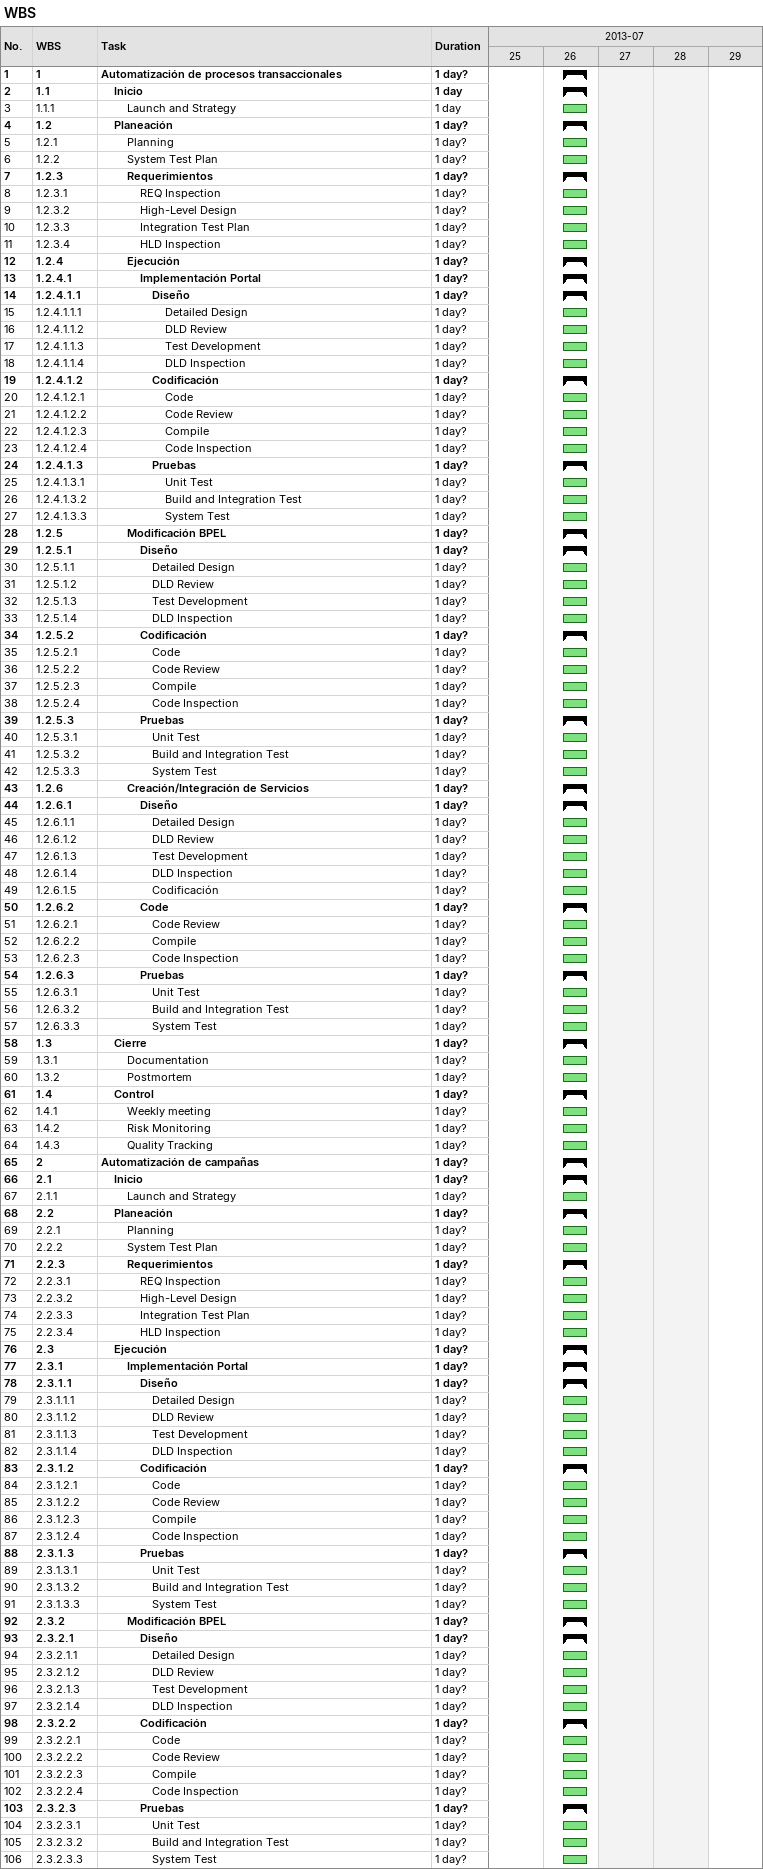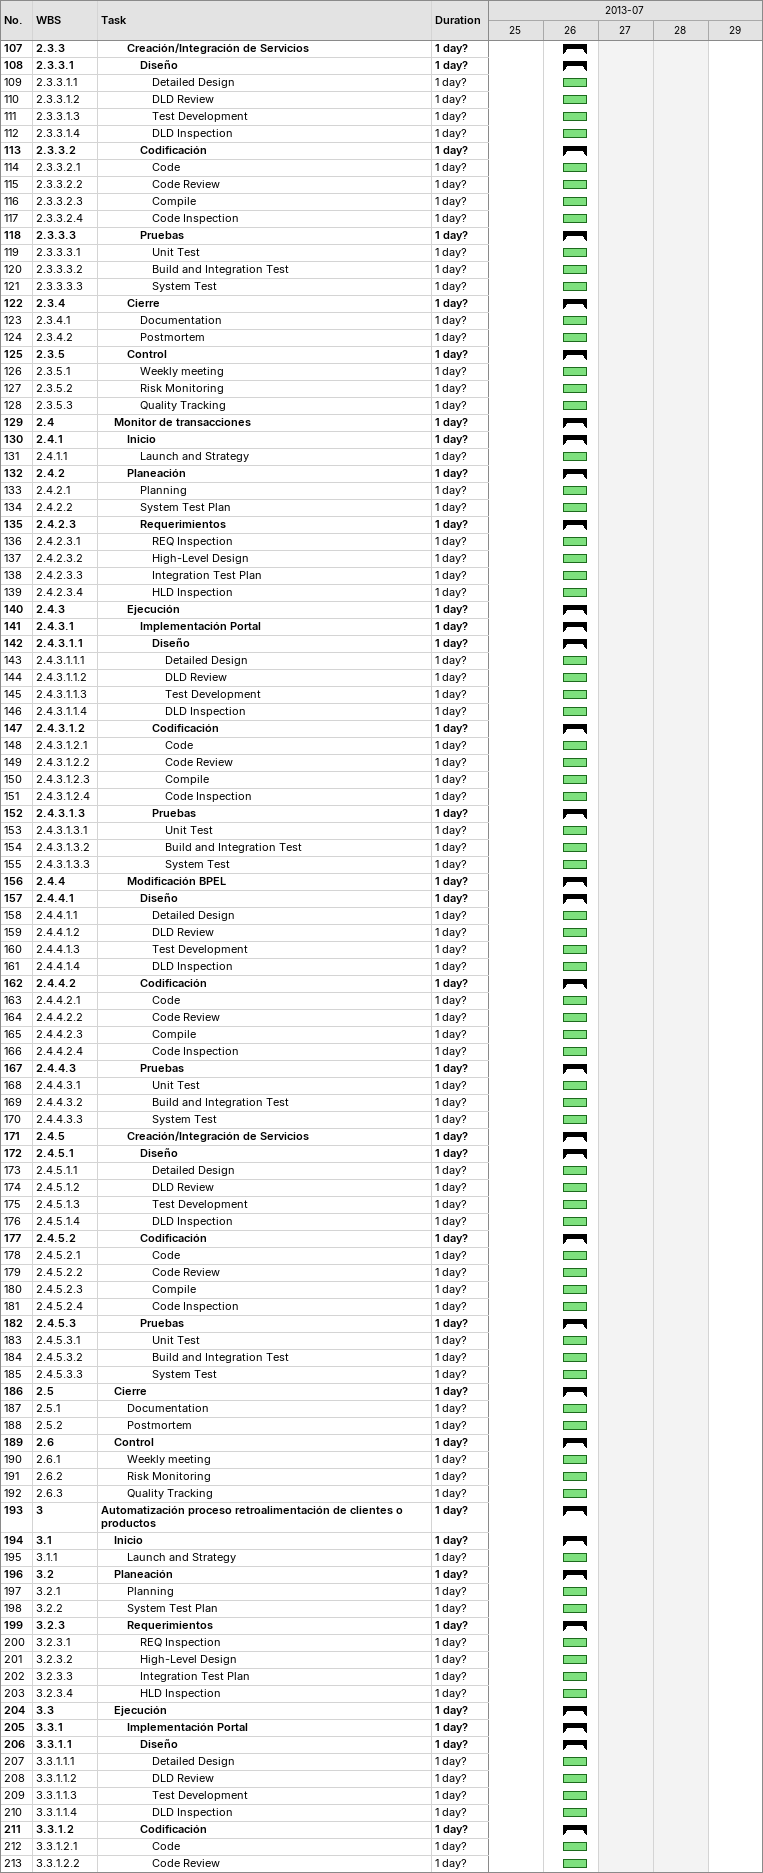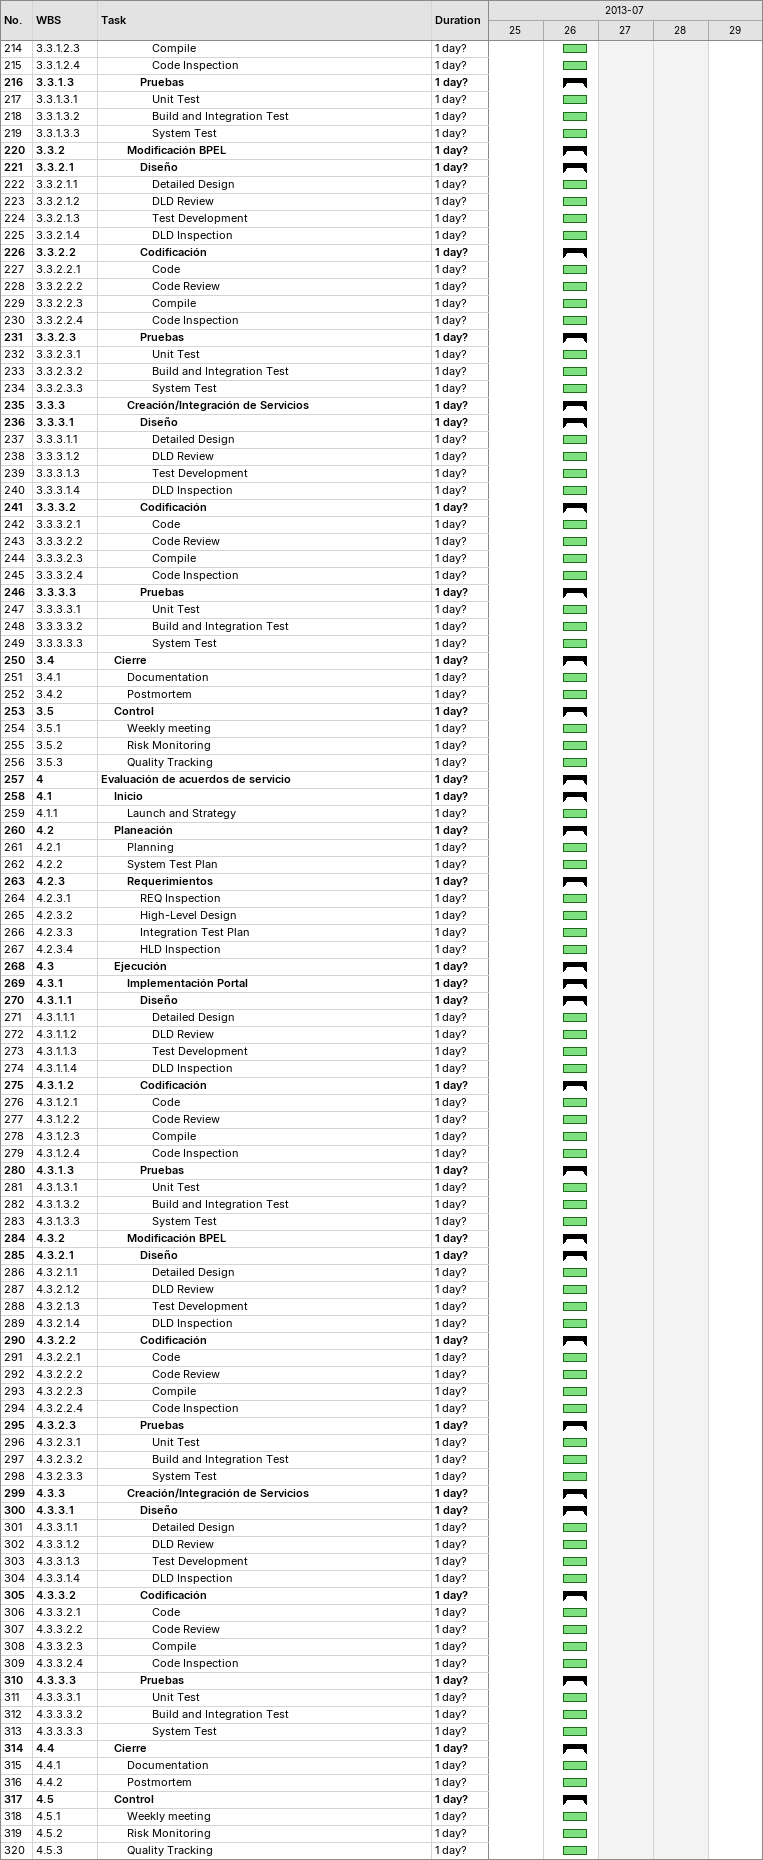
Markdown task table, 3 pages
WBS

| ID | WBS | Task | Duration | Start | Finish |
|---|---|---|---|---|---|
| 1 | 1 | **Automatización de procesos transaccionales** | 1d? | 2013-07-26 | 2013-07-26 |
| 2 | 1.1 | **Inicio** | 1d | 2013-07-26 | 2013-07-26 |
| 3 | 1.1.1 | Launch and Strategy | 1d | 2013-07-26 | 2013-07-26 |
| 4 | 1.2 | **Planeación** | 1d? | 2013-07-26 | 2013-07-26 |
| 5 | 1.2.1 | Planning | 1d? | 2013-07-26 | 2013-07-26 |
| 6 | 1.2.2 | System Test Plan | 1d? | 2013-07-26 | 2013-07-26 |
| 7 | 1.2.3 | **Requerimientos** | 1d? | 2013-07-26 | 2013-07-26 |
| 8 | 1.2.3.1 | REQ Inspection | 1d? | 2013-07-26 | 2013-07-26 |
| 9 | 1.2.3.2 | High-Level Design | 1d? | 2013-07-26 | 2013-07-26 |
| 10 | 1.2.3.3 | Integration Test Plan | 1d? | 2013-07-26 | 2013-07-26 |
| 11 | 1.2.3.4 | HLD Inspection | 1d? | 2013-07-26 | 2013-07-26 |
| 12 | 1.2.4 | **Ejecución** | 1d? | 2013-07-26 | 2013-07-26 |
| 13 | 1.2.4.1 | **Implementación Portal** | 1d? | 2013-07-26 | 2013-07-26 |
| 14 | 1.2.4.1.1 | **Diseño** | 1d? | 2013-07-26 | 2013-07-26 |
| 15 | 1.2.4.1.1.1 | Detailed Design | 1d? | 2013-07-26 | 2013-07-26 |
| 16 | 1.2.4.1.1.2 | DLD Review | 1d? | 2013-07-26 | 2013-07-26 |
| 17 | 1.2.4.1.1.3 | Test Development | 1d? | 2013-07-26 | 2013-07-26 |
| 18 | 1.2.4.1.1.4 | DLD Inspection | 1d? | 2013-07-26 | 2013-07-26 |
| 19 | 1.2.4.1.2 | **Codificación** | 1d? | 2013-07-26 | 2013-07-26 |
| 20 | 1.2.4.1.2.1 | Code | 1d? | 2013-07-26 | 2013-07-26 |
| 21 | 1.2.4.1.2.2 | Code Review | 1d? | 2013-07-26 | 2013-07-26 |
| 22 | 1.2.4.1.2.3 | Compile | 1d? | 2013-07-26 | 2013-07-26 |
| 23 | 1.2.4.1.2.4 | Code Inspection | 1d? | 2013-07-26 | 2013-07-26 |
| 24 | 1.2.4.1.3 | **Pruebas** | 1d? | 2013-07-26 | 2013-07-26 |
| 25 | 1.2.4.1.3.1 | Unit Test | 1d? | 2013-07-26 | 2013-07-26 |
| 26 | 1.2.4.1.3.2 | Build and Integration Test | 1d? | 2013-07-26 | 2013-07-26 |
| 27 | 1.2.4.1.3.3 | System Test | 1d? | 2013-07-26 | 2013-07-26 |
| 28 | 1.2.5 | **Modificación BPEL** | 1d? | 2013-07-26 | 2013-07-26 |
| 29 | 1.2.5.1 | **Diseño** | 1d? | 2013-07-26 | 2013-07-26 |
| 30 | 1.2.5.1.1 | Detailed Design | 1d? | 2013-07-26 | 2013-07-26 |
| 31 | 1.2.5.1.2 | DLD Review | 1d? | 2013-07-26 | 2013-07-26 |
| 32 | 1.2.5.1.3 | Test Development | 1d? | 2013-07-26 | 2013-07-26 |
| 33 | 1.2.5.1.4 | DLD Inspection | 1d? | 2013-07-26 | 2013-07-26 |
| 34 | 1.2.5.2 | **Codificación** | 1d? | 2013-07-26 | 2013-07-26 |
| 35 | 1.2.5.2.1 | Code | 1d? | 2013-07-26 | 2013-07-26 |
| 36 | 1.2.5.2.2 | Code Review | 1d? | 2013-07-26 | 2013-07-26 |
| 37 | 1.2.5.2.3 | Compile | 1d? | 2013-07-26 | 2013-07-26 |
| 38 | 1.2.5.2.4 | Code Inspection | 1d? | 2013-07-26 | 2013-07-26 |
| 39 | 1.2.5.3 | **Pruebas** | 1d? | 2013-07-26 | 2013-07-26 |
| 40 | 1.2.5.3.1 | Unit Test | 1d? | 2013-07-26 | 2013-07-26 |
| 41 | 1.2.5.3.2 | Build and Integration Test | 1d? | 2013-07-26 | 2013-07-26 |
| 42 | 1.2.5.3.3 | System Test | 1d? | 2013-07-26 | 2013-07-26 |
| 43 | 1.2.6 | **Creación/Integración de Servicios** | 1d? | 2013-07-26 | 2013-07-26 |
| 44 | 1.2.6.1 | **Diseño** | 1d? | 2013-07-26 | 2013-07-26 |
| 45 | 1.2.6.1.1 | Detailed Design | 1d? | 2013-07-26 | 2013-07-26 |
| 46 | 1.2.6.1.2 | DLD Review | 1d? | 2013-07-26 | 2013-07-26 |
| 47 | 1.2.6.1.3 | Test Development | 1d? | 2013-07-26 | 2013-07-26 |
| 48 | 1.2.6.1.4 | DLD Inspection | 1d? | 2013-07-26 | 2013-07-26 |
| 49 | 1.2.6.1.5 | Codificación | 1d? | 2013-07-26 | 2013-07-26 |
| 50 | 1.2.6.2 | **Code** | 1d? | 2013-07-26 | 2013-07-26 |
| 51 | 1.2.6.2.1 | Code Review | 1d? | 2013-07-26 | 2013-07-26 |
| 52 | 1.2.6.2.2 | Compile | 1d? | 2013-07-26 | 2013-07-26 |
| 53 | 1.2.6.2.3 | Code Inspection | 1d? | 2013-07-26 | 2013-07-26 |
| 54 | 1.2.6.3 | **Pruebas** | 1d? | 2013-07-26 | 2013-07-26 |
| 55 | 1.2.6.3.1 | Unit Test | 1d? | 2013-07-26 | 2013-07-26 |
| 56 | 1.2.6.3.2 | Build and Integration Test | 1d? | 2013-07-26 | 2013-07-26 |
| 57 | 1.2.6.3.3 | System Test | 1d? | 2013-07-26 | 2013-07-26 |
| 58 | 1.3 | **Cierre** | 1d? | 2013-07-26 | 2013-07-26 |
| 59 | 1.3.1 | Documentation | 1d? | 2013-07-26 | 2013-07-26 |
| 60 | 1.3.2 | Postmortem | 1d? | 2013-07-26 | 2013-07-26 |
| 61 | 1.4 | **Control** | 1d? | 2013-07-26 | 2013-07-26 |
| 62 | 1.4.1 | Weekly meeting | 1d? | 2013-07-26 | 2013-07-26 |
| 63 | 1.4.2 | Risk Monitoring | 1d? | 2013-07-26 | 2013-07-26 |
| 64 | 1.4.3 | Quality Tracking | 1d? | 2013-07-26 | 2013-07-26 |
| 65 | 2 | **Automatización de campañas** | 1d? | 2013-07-26 | 2013-07-26 |
| 66 | 2.1 | **Inicio** | 1d? | 2013-07-26 | 2013-07-26 |
| 67 | 2.1.1 | Launch and Strategy | 1d? | 2013-07-26 | 2013-07-26 |
| 68 | 2.2 | **Planeación** | 1d? | 2013-07-26 | 2013-07-26 |
| 69 | 2.2.1 | Planning | 1d? | 2013-07-26 | 2013-07-26 |
| 70 | 2.2.2 | System Test Plan | 1d? | 2013-07-26 | 2013-07-26 |
| 71 | 2.2.3 | **Requerimientos** | 1d? | 2013-07-26 | 2013-07-26 |
| 72 | 2.2.3.1 | REQ Inspection | 1d? | 2013-07-26 | 2013-07-26 |
| 73 | 2.2.3.2 | High-Level Design | 1d? | 2013-07-26 | 2013-07-26 |
| 74 | 2.2.3.3 | Integration Test Plan | 1d? | 2013-07-26 | 2013-07-26 |
| 75 | 2.2.3.4 | HLD Inspection | 1d? | 2013-07-26 | 2013-07-26 |
| 76 | 2.3 | **Ejecución** | 1d? | 2013-07-26 | 2013-07-26 |
| 77 | 2.3.1 | **Implementación Portal** | 1d? | 2013-07-26 | 2013-07-26 |
| 78 | 2.3.1.1 | **Diseño** | 1d? | 2013-07-26 | 2013-07-26 |
| 79 | 2.3.1.1.1 | Detailed Design | 1d? | 2013-07-26 | 2013-07-26 |
| 80 | 2.3.1.1.2 | DLD Review | 1d? | 2013-07-26 | 2013-07-26 |
| 81 | 2.3.1.1.3 | Test Development | 1d? | 2013-07-26 | 2013-07-26 |
| 82 | 2.3.1.1.4 | DLD Inspection | 1d? | 2013-07-26 | 2013-07-26 |
| 83 | 2.3.1.2 | **Codificación** | 1d? | 2013-07-26 | 2013-07-26 |
| 84 | 2.3.1.2.1 | Code | 1d? | 2013-07-26 | 2013-07-26 |
| 85 | 2.3.1.2.2 | Code Review | 1d? | 2013-07-26 | 2013-07-26 |
| 86 | 2.3.1.2.3 | Compile | 1d? | 2013-07-26 | 2013-07-26 |
| 87 | 2.3.1.2.4 | Code Inspection | 1d? | 2013-07-26 | 2013-07-26 |
| 88 | 2.3.1.3 | **Pruebas** | 1d? | 2013-07-26 | 2013-07-26 |
| 89 | 2.3.1.3.1 | Unit Test | 1d? | 2013-07-26 | 2013-07-26 |
| 90 | 2.3.1.3.2 | Build and Integration Test | 1d? | 2013-07-26 | 2013-07-26 |
| 91 | 2.3.1.3.3 | System Test | 1d? | 2013-07-26 | 2013-07-26 |
| 92 | 2.3.2 | **Modificación BPEL** | 1d? | 2013-07-26 | 2013-07-26 |
| 93 | 2.3.2.1 | **Diseño** | 1d? | 2013-07-26 | 2013-07-26 |
| 94 | 2.3.2.1.1 | Detailed Design | 1d? | 2013-07-26 | 2013-07-26 |
| 95 | 2.3.2.1.2 | DLD Review | 1d? | 2013-07-26 | 2013-07-26 |
| 96 | 2.3.2.1.3 | Test Development | 1d? | 2013-07-26 | 2013-07-26 |
| 97 | 2.3.2.1.4 | DLD Inspection | 1d? | 2013-07-26 | 2013-07-26 |
| 98 | 2.3.2.2 | **Codificación** | 1d? | 2013-07-26 | 2013-07-26 |
| 99 | 2.3.2.2.1 | Code | 1d? | 2013-07-26 | 2013-07-26 |
| 100 | 2.3.2.2.2 | Code Review | 1d? | 2013-07-26 | 2013-07-26 |
| 101 | 2.3.2.2.3 | Compile | 1d? | 2013-07-26 | 2013-07-26 |
| 102 | 2.3.2.2.4 | Code Inspection | 1d? | 2013-07-26 | 2013-07-26 |
| 103 | 2.3.2.3 | **Pruebas** | 1d? | 2013-07-26 | 2013-07-26 |
| 104 | 2.3.2.3.1 | Unit Test | 1d? | 2013-07-26 | 2013-07-26 |
| 105 | 2.3.2.3.2 | Build and Integration Test | 1d? | 2013-07-26 | 2013-07-26 |
| 106 | 2.3.2.3.3 | System Test | 1d? | 2013-07-26 | 2013-07-26 |
| 107 | 2.3.3 | **Creación/Integración de Servicios** | 1d? | 2013-07-26 | 2013-07-26 |
| 108 | 2.3.3.1 | **Diseño** | 1d? | 2013-07-26 | 2013-07-26 |
| 109 | 2.3.3.1.1 | Detailed Design | 1d? | 2013-07-26 | 2013-07-26 |
| 110 | 2.3.3.1.2 | DLD Review | 1d? | 2013-07-26 | 2013-07-26 |
| 111 | 2.3.3.1.3 | Test Development | 1d? | 2013-07-26 | 2013-07-26 |
| 112 | 2.3.3.1.4 | DLD Inspection | 1d? | 2013-07-26 | 2013-07-26 |
| 113 | 2.3.3.2 | **Codificación** | 1d? | 2013-07-26 | 2013-07-26 |
| 114 | 2.3.3.2.1 | Code | 1d? | 2013-07-26 | 2013-07-26 |
| 115 | 2.3.3.2.2 | Code Review | 1d? | 2013-07-26 | 2013-07-26 |
| 116 | 2.3.3.2.3 | Compile | 1d? | 2013-07-26 | 2013-07-26 |
| 117 | 2.3.3.2.4 | Code Inspection | 1d? | 2013-07-26 | 2013-07-26 |
| 118 | 2.3.3.3 | **Pruebas** | 1d? | 2013-07-26 | 2013-07-26 |
| 119 | 2.3.3.3.1 | Unit Test | 1d? | 2013-07-26 | 2013-07-26 |
| 120 | 2.3.3.3.2 | Build and Integration Test | 1d? | 2013-07-26 | 2013-07-26 |
| 121 | 2.3.3.3.3 | System Test | 1d? | 2013-07-26 | 2013-07-26 |
| 122 | 2.3.4 | **Cierre** | 1d? | 2013-07-26 | 2013-07-26 |
| 123 | 2.3.4.1 | Documentation | 1d? | 2013-07-26 | 2013-07-26 |
| 124 | 2.3.4.2 | Postmortem | 1d? | 2013-07-26 | 2013-07-26 |
| 125 | 2.3.5 | **Control** | 1d? | 2013-07-26 | 2013-07-26 |
| 126 | 2.3.5.1 | Weekly meeting | 1d? | 2013-07-26 | 2013-07-26 |
| 127 | 2.3.5.2 | Risk Monitoring | 1d? | 2013-07-26 | 2013-07-26 |
| 128 | 2.3.5.3 | Quality Tracking | 1d? | 2013-07-26 | 2013-07-26 |
| 129 | 2.4 | **Monitor de transacciones** | 1d? | 2013-07-26 | 2013-07-26 |
| 130 | 2.4.1 | **Inicio** | 1d? | 2013-07-26 | 2013-07-26 |
| 131 | 2.4.1.1 | Launch and Strategy | 1d? | 2013-07-26 | 2013-07-26 |
| 132 | 2.4.2 | **Planeación** | 1d? | 2013-07-26 | 2013-07-26 |
| 133 | 2.4.2.1 | Planning | 1d? | 2013-07-26 | 2013-07-26 |
| 134 | 2.4.2.2 | System Test Plan | 1d? | 2013-07-26 | 2013-07-26 |
| 135 | 2.4.2.3 | **Requerimientos** | 1d? | 2013-07-26 | 2013-07-26 |
| 136 | 2.4.2.3.1 | REQ Inspection | 1d? | 2013-07-26 | 2013-07-26 |
| 137 | 2.4.2.3.2 | High-Level Design | 1d? | 2013-07-26 | 2013-07-26 |
| 138 | 2.4.2.3.3 | Integration Test Plan | 1d? | 2013-07-26 | 2013-07-26 |
| 139 | 2.4.2.3.4 | HLD Inspection | 1d? | 2013-07-26 | 2013-07-26 |
| 140 | 2.4.3 | **Ejecución** | 1d? | 2013-07-26 | 2013-07-26 |
| 141 | 2.4.3.1 | **Implementación Portal** | 1d? | 2013-07-26 | 2013-07-26 |
| 142 | 2.4.3.1.1 | **Diseño** | 1d? | 2013-07-26 | 2013-07-26 |
| 143 | 2.4.3.1.1.1 | Detailed Design | 1d? | 2013-07-26 | 2013-07-26 |
| 144 | 2.4.3.1.1.2 | DLD Review | 1d? | 2013-07-26 | 2013-07-26 |
| 145 | 2.4.3.1.1.3 | Test Development | 1d? | 2013-07-26 | 2013-07-26 |
| 146 | 2.4.3.1.1.4 | DLD Inspection | 1d? | 2013-07-26 | 2013-07-26 |
| 147 | 2.4.3.1.2 | **Codificación** | 1d? | 2013-07-26 | 2013-07-26 |
| 148 | 2.4.3.1.2.1 | Code | 1d? | 2013-07-26 | 2013-07-26 |
| 149 | 2.4.3.1.2.2 | Code Review | 1d? | 2013-07-26 | 2013-07-26 |
| 150 | 2.4.3.1.2.3 | Compile | 1d? | 2013-07-26 | 2013-07-26 |
| 151 | 2.4.3.1.2.4 | Code Inspection | 1d? | 2013-07-26 | 2013-07-26 |
| 152 | 2.4.3.1.3 | **Pruebas** | 1d? | 2013-07-26 | 2013-07-26 |
| 153 | 2.4.3.1.3.1 | Unit Test | 1d? | 2013-07-26 | 2013-07-26 |
| 154 | 2.4.3.1.3.2 | Build and Integration Test | 1d? | 2013-07-26 | 2013-07-26 |
| 155 | 2.4.3.1.3.3 | System Test | 1d? | 2013-07-26 | 2013-07-26 |
| 156 | 2.4.4 | **Modificación BPEL** | 1d? | 2013-07-26 | 2013-07-26 |
| 157 | 2.4.4.1 | **Diseño** | 1d? | 2013-07-26 | 2013-07-26 |
| 158 | 2.4.4.1.1 | Detailed Design | 1d? | 2013-07-26 | 2013-07-26 |
| 159 | 2.4.4.1.2 | DLD Review | 1d? | 2013-07-26 | 2013-07-26 |
| 160 | 2.4.4.1.3 | Test Development | 1d? | 2013-07-26 | 2013-07-26 |
| 161 | 2.4.4.1.4 | DLD Inspection | 1d? | 2013-07-26 | 2013-07-26 |
| 162 | 2.4.4.2 | **Codificación** | 1d? | 2013-07-26 | 2013-07-26 |
| 163 | 2.4.4.2.1 | Code | 1d? | 2013-07-26 | 2013-07-26 |
| 164 | 2.4.4.2.2 | Code Review | 1d? | 2013-07-26 | 2013-07-26 |
| 165 | 2.4.4.2.3 | Compile | 1d? | 2013-07-26 | 2013-07-26 |
| 166 | 2.4.4.2.4 | Code Inspection | 1d? | 2013-07-26 | 2013-07-26 |
| 167 | 2.4.4.3 | **Pruebas** | 1d? | 2013-07-26 | 2013-07-26 |
| 168 | 2.4.4.3.1 | Unit Test | 1d? | 2013-07-26 | 2013-07-26 |
| 169 | 2.4.4.3.2 | Build and Integration Test | 1d? | 2013-07-26 | 2013-07-26 |
| 170 | 2.4.4.3.3 | System Test | 1d? | 2013-07-26 | 2013-07-26 |
| 171 | 2.4.5 | **Creación/Integración de Servicios** | 1d? | 2013-07-26 | 2013-07-26 |
| 172 | 2.4.5.1 | **Diseño** | 1d? | 2013-07-26 | 2013-07-26 |
| 173 | 2.4.5.1.1 | Detailed Design | 1d? | 2013-07-26 | 2013-07-26 |
| 174 | 2.4.5.1.2 | DLD Review | 1d? | 2013-07-26 | 2013-07-26 |
| 175 | 2.4.5.1.3 | Test Development | 1d? | 2013-07-26 | 2013-07-26 |
| 176 | 2.4.5.1.4 | DLD Inspection | 1d? | 2013-07-26 | 2013-07-26 |
| 177 | 2.4.5.2 | **Codificación** | 1d? | 2013-07-26 | 2013-07-26 |
| 178 | 2.4.5.2.1 | Code | 1d? | 2013-07-26 | 2013-07-26 |
| 179 | 2.4.5.2.2 | Code Review | 1d? | 2013-07-26 | 2013-07-26 |
| 180 | 2.4.5.2.3 | Compile | 1d? | 2013-07-26 | 2013-07-26 |
| 181 | 2.4.5.2.4 | Code Inspection | 1d? | 2013-07-26 | 2013-07-26 |
| 182 | 2.4.5.3 | **Pruebas** | 1d? | 2013-07-26 | 2013-07-26 |
| 183 | 2.4.5.3.1 | Unit Test | 1d? | 2013-07-26 | 2013-07-26 |
| 184 | 2.4.5.3.2 | Build and Integration Test | 1d? | 2013-07-26 | 2013-07-26 |
| 185 | 2.4.5.3.3 | System Test | 1d? | 2013-07-26 | 2013-07-26 |
| 186 | 2.5 | **Cierre** | 1d? | 2013-07-26 | 2013-07-26 |
| 187 | 2.5.1 | Documentation | 1d? | 2013-07-26 | 2013-07-26 |
| 188 | 2.5.2 | Postmortem | 1d? | 2013-07-26 | 2013-07-26 |
| 189 | 2.6 | **Control** | 1d? | 2013-07-26 | 2013-07-26 |
| 190 | 2.6.1 | Weekly meeting | 1d? | 2013-07-26 | 2013-07-26 |
| 191 | 2.6.2 | Risk Monitoring | 1d? | 2013-07-26 | 2013-07-26 |
| 192 | 2.6.3 | Quality Tracking | 1d? | 2013-07-26 | 2013-07-26 |
| 193 | 3 | **Automatización proceso retroalimentación de clientes o productos** | 1d? | 2013-07-26 | 2013-07-26 |
| 194 | 3.1 | **Inicio** | 1d? | 2013-07-26 | 2013-07-26 |
| 195 | 3.1.1 | Launch and Strategy | 1d? | 2013-07-26 | 2013-07-26 |
| 196 | 3.2 | **Planeación** | 1d? | 2013-07-26 | 2013-07-26 |
| 197 | 3.2.1 | Planning | 1d? | 2013-07-26 | 2013-07-26 |
| 198 | 3.2.2 | System Test Plan | 1d? | 2013-07-26 | 2013-07-26 |
| 199 | 3.2.3 | **Requerimientos** | 1d? | 2013-07-26 | 2013-07-26 |
| 200 | 3.2.3.1 | REQ Inspection | 1d? | 2013-07-26 | 2013-07-26 |
| 201 | 3.2.3.2 | High-Level Design | 1d? | 2013-07-26 | 2013-07-26 |
| 202 | 3.2.3.3 | Integration Test Plan | 1d? | 2013-07-26 | 2013-07-26 |
| 203 | 3.2.3.4 | HLD Inspection | 1d? | 2013-07-26 | 2013-07-26 |
| 204 | 3.3 | **Ejecución** | 1d? | 2013-07-26 | 2013-07-26 |
| 205 | 3.3.1 | **Implementación Portal** | 1d? | 2013-07-26 | 2013-07-26 |
| 206 | 3.3.1.1 | **Diseño** | 1d? | 2013-07-26 | 2013-07-26 |
| 207 | 3.3.1.1.1 | Detailed Design | 1d? | 2013-07-26 | 2013-07-26 |
| 208 | 3.3.1.1.2 | DLD Review | 1d? | 2013-07-26 | 2013-07-26 |
| 209 | 3.3.1.1.3 | Test Development | 1d? | 2013-07-26 | 2013-07-26 |
| 210 | 3.3.1.1.4 | DLD Inspection | 1d? | 2013-07-26 | 2013-07-26 |
| 211 | 3.3.1.2 | **Codificación** | 1d? | 2013-07-26 | 2013-07-26 |
| 212 | 3.3.1.2.1 | Code | 1d? | 2013-07-26 | 2013-07-26 |
| 213 | 3.3.1.2.2 | Code Review | 1d? | 2013-07-26 | 2013-07-26 |
| 214 | 3.3.1.2.3 | Compile | 1d? | 2013-07-26 | 2013-07-26 |
| 215 | 3.3.1.2.4 | Code Inspection | 1d? | 2013-07-26 | 2013-07-26 |
| 216 | 3.3.1.3 | **Pruebas** | 1d? | 2013-07-26 | 2013-07-26 |
| 217 | 3.3.1.3.1 | Unit Test | 1d? | 2013-07-26 | 2013-07-26 |
| 218 | 3.3.1.3.2 | Build and Integration Test | 1d? | 2013-07-26 | 2013-07-26 |
| 219 | 3.3.1.3.3 | System Test | 1d? | 2013-07-26 | 2013-07-26 |
| 220 | 3.3.2 | **Modificación BPEL** | 1d? | 2013-07-26 | 2013-07-26 |
| 221 | 3.3.2.1 | **Diseño** | 1d? | 2013-07-26 | 2013-07-26 |
| 222 | 3.3.2.1.1 | Detailed Design | 1d? | 2013-07-26 | 2013-07-26 |
| 223 | 3.3.2.1.2 | DLD Review | 1d? | 2013-07-26 | 2013-07-26 |
| 224 | 3.3.2.1.3 | Test Development | 1d? | 2013-07-26 | 2013-07-26 |
| 225 | 3.3.2.1.4 | DLD Inspection | 1d? | 2013-07-26 | 2013-07-26 |
| 226 | 3.3.2.2 | **Codificación** | 1d? | 2013-07-26 | 2013-07-26 |
| 227 | 3.3.2.2.1 | Code | 1d? | 2013-07-26 | 2013-07-26 |
| 228 | 3.3.2.2.2 | Code Review | 1d? | 2013-07-26 | 2013-07-26 |
| 229 | 3.3.2.2.3 | Compile | 1d? | 2013-07-26 | 2013-07-26 |
| 230 | 3.3.2.2.4 | Code Inspection | 1d? | 2013-07-26 | 2013-07-26 |
| 231 | 3.3.2.3 | **Pruebas** | 1d? | 2013-07-26 | 2013-07-26 |
| 232 | 3.3.2.3.1 | Unit Test | 1d? | 2013-07-26 | 2013-07-26 |
| 233 | 3.3.2.3.2 | Build and Integration Test | 1d? | 2013-07-26 | 2013-07-26 |
| 234 | 3.3.2.3.3 | System Test | 1d? | 2013-07-26 | 2013-07-26 |
| 235 | 3.3.3 | **Creación/Integración de Servicios** | 1d? | 2013-07-26 | 2013-07-26 |
| 236 | 3.3.3.1 | **Diseño** | 1d? | 2013-07-26 | 2013-07-26 |
| 237 | 3.3.3.1.1 | Detailed Design | 1d? | 2013-07-26 | 2013-07-26 |
| 238 | 3.3.3.1.2 | DLD Review | 1d? | 2013-07-26 | 2013-07-26 |
| 239 | 3.3.3.1.3 | Test Development | 1d? | 2013-07-26 | 2013-07-26 |
| 240 | 3.3.3.1.4 | DLD Inspection | 1d? | 2013-07-26 | 2013-07-26 |
| 241 | 3.3.3.2 | **Codificación** | 1d? | 2013-07-26 | 2013-07-26 |
| 242 | 3.3.3.2.1 | Code | 1d? | 2013-07-26 | 2013-07-26 |
| 243 | 3.3.3.2.2 | Code Review | 1d? | 2013-07-26 | 2013-07-26 |
| 244 | 3.3.3.2.3 | Compile | 1d? | 2013-07-26 | 2013-07-26 |
| 245 | 3.3.3.2.4 | Code Inspection | 1d? | 2013-07-26 | 2013-07-26 |
| 246 | 3.3.3.3 | **Pruebas** | 1d? | 2013-07-26 | 2013-07-26 |
| 247 | 3.3.3.3.1 | Unit Test | 1d? | 2013-07-26 | 2013-07-26 |
| 248 | 3.3.3.3.2 | Build and Integration Test | 1d? | 2013-07-26 | 2013-07-26 |
| 249 | 3.3.3.3.3 | System Test | 1d? | 2013-07-26 | 2013-07-26 |
| 250 | 3.4 | **Cierre** | 1d? | 2013-07-26 | 2013-07-26 |
| 251 | 3.4.1 | Documentation | 1d? | 2013-07-26 | 2013-07-26 |
| 252 | 3.4.2 | Postmortem | 1d? | 2013-07-26 | 2013-07-26 |
| 253 | 3.5 | **Control** | 1d? | 2013-07-26 | 2013-07-26 |
| 254 | 3.5.1 | Weekly meeting | 1d? | 2013-07-26 | 2013-07-26 |
| 255 | 3.5.2 | Risk Monitoring | 1d? | 2013-07-26 | 2013-07-26 |
| 256 | 3.5.3 | Quality Tracking | 1d? | 2013-07-26 | 2013-07-26 |
| 257 | 4 | **Evaluación de acuerdos de servicio** | 1d? | 2013-07-26 | 2013-07-26 |
| 258 | 4.1 | **Inicio** | 1d? | 2013-07-26 | 2013-07-26 |
| 259 | 4.1.1 | Launch and Strategy | 1d? | 2013-07-26 | 2013-07-26 |
| 260 | 4.2 | **Planeación** | 1d? | 2013-07-26 | 2013-07-26 |
| 261 | 4.2.1 | Planning | 1d? | 2013-07-26 | 2013-07-26 |
| 262 | 4.2.2 | System Test Plan | 1d? | 2013-07-26 | 2013-07-26 |
| 263 | 4.2.3 | **Requerimientos** | 1d? | 2013-07-26 | 2013-07-26 |
| 264 | 4.2.3.1 | REQ Inspection | 1d? | 2013-07-26 | 2013-07-26 |
| 265 | 4.2.3.2 | High-Level Design | 1d? | 2013-07-26 | 2013-07-26 |
| 266 | 4.2.3.3 | Integration Test Plan | 1d? | 2013-07-26 | 2013-07-26 |
| 267 | 4.2.3.4 | HLD Inspection | 1d? | 2013-07-26 | 2013-07-26 |
| 268 | 4.3 | **Ejecución** | 1d? | 2013-07-26 | 2013-07-26 |
| 269 | 4.3.1 | **Implementación Portal** | 1d? | 2013-07-26 | 2013-07-26 |
| 270 | 4.3.1.1 | **Diseño** | 1d? | 2013-07-26 | 2013-07-26 |
| 271 | 4.3.1.1.1 | Detailed Design | 1d? | 2013-07-26 | 2013-07-26 |
| 272 | 4.3.1.1.2 | DLD Review | 1d? | 2013-07-26 | 2013-07-26 |
| 273 | 4.3.1.1.3 | Test Development | 1d? | 2013-07-26 | 2013-07-26 |
| 274 | 4.3.1.1.4 | DLD Inspection | 1d? | 2013-07-26 | 2013-07-26 |
| 275 | 4.3.1.2 | **Codificación** | 1d? | 2013-07-26 | 2013-07-26 |
| 276 | 4.3.1.2.1 | Code | 1d? | 2013-07-26 | 2013-07-26 |
| 277 | 4.3.1.2.2 | Code Review | 1d? | 2013-07-26 | 2013-07-26 |
| 278 | 4.3.1.2.3 | Compile | 1d? | 2013-07-26 | 2013-07-26 |
| 279 | 4.3.1.2.4 | Code Inspection | 1d? | 2013-07-26 | 2013-07-26 |
| 280 | 4.3.1.3 | **Pruebas** | 1d? | 2013-07-26 | 2013-07-26 |
| 281 | 4.3.1.3.1 | Unit Test | 1d? | 2013-07-26 | 2013-07-26 |
| 282 | 4.3.1.3.2 | Build and Integration Test | 1d? | 2013-07-26 | 2013-07-26 |
| 283 | 4.3.1.3.3 | System Test | 1d? | 2013-07-26 | 2013-07-26 |
| 284 | 4.3.2 | **Modificación BPEL** | 1d? | 2013-07-26 | 2013-07-26 |
| 285 | 4.3.2.1 | **Diseño** | 1d? | 2013-07-26 | 2013-07-26 |
| 286 | 4.3.2.1.1 | Detailed Design | 1d? | 2013-07-26 | 2013-07-26 |
| 287 | 4.3.2.1.2 | DLD Review | 1d? | 2013-07-26 | 2013-07-26 |
| 288 | 4.3.2.1.3 | Test Development | 1d? | 2013-07-26 | 2013-07-26 |
| 289 | 4.3.2.1.4 | DLD Inspection | 1d? | 2013-07-26 | 2013-07-26 |
| 290 | 4.3.2.2 | **Codificación** | 1d? | 2013-07-26 | 2013-07-26 |
| 291 | 4.3.2.2.1 | Code | 1d? | 2013-07-26 | 2013-07-26 |
| 292 | 4.3.2.2.2 | Code Review | 1d? | 2013-07-26 | 2013-07-26 |
| 293 | 4.3.2.2.3 | Compile | 1d? | 2013-07-26 | 2013-07-26 |
| 294 | 4.3.2.2.4 | Code Inspection | 1d? | 2013-07-26 | 2013-07-26 |
| 295 | 4.3.2.3 | **Pruebas** | 1d? | 2013-07-26 | 2013-07-26 |
| 296 | 4.3.2.3.1 | Unit Test | 1d? | 2013-07-26 | 2013-07-26 |
| 297 | 4.3.2.3.2 | Build and Integration Test | 1d? | 2013-07-26 | 2013-07-26 |
| 298 | 4.3.2.3.3 | System Test | 1d? | 2013-07-26 | 2013-07-26 |
| 299 | 4.3.3 | **Creación/Integración de Servicios** | 1d? | 2013-07-26 | 2013-07-26 |
| 300 | 4.3.3.1 | **Diseño** | 1d? | 2013-07-26 | 2013-07-26 |
| 301 | 4.3.3.1.1 | Detailed Design | 1d? | 2013-07-26 | 2013-07-26 |
| 302 | 4.3.3.1.2 | DLD Review | 1d? | 2013-07-26 | 2013-07-26 |
| 303 | 4.3.3.1.3 | Test Development | 1d? | 2013-07-26 | 2013-07-26 |
| 304 | 4.3.3.1.4 | DLD Inspection | 1d? | 2013-07-26 | 2013-07-26 |
| 305 | 4.3.3.2 | **Codificación** | 1d? | 2013-07-26 | 2013-07-26 |
| 306 | 4.3.3.2.1 | Code | 1d? | 2013-07-26 | 2013-07-26 |
| 307 | 4.3.3.2.2 | Code Review | 1d? | 2013-07-26 | 2013-07-26 |
| 308 | 4.3.3.2.3 | Compile | 1d? | 2013-07-26 | 2013-07-26 |
| 309 | 4.3.3.2.4 | Code Inspection | 1d? | 2013-07-26 | 2013-07-26 |
| 310 | 4.3.3.3 | **Pruebas** | 1d? | 2013-07-26 | 2013-07-26 |
| 311 | 4.3.3.3.1 | Unit Test | 1d? | 2013-07-26 | 2013-07-26 |
| 312 | 4.3.3.3.2 | Build and Integration Test | 1d? | 2013-07-26 | 2013-07-26 |
| 313 | 4.3.3.3.3 | System Test | 1d? | 2013-07-26 | 2013-07-26 |
| 314 | 4.4 | **Cierre** | 1d? | 2013-07-26 | 2013-07-26 |
| 315 | 4.4.1 | Documentation | 1d? | 2013-07-26 | 2013-07-26 |
| 316 | 4.4.2 | Postmortem | 1d? | 2013-07-26 | 2013-07-26 |
| 317 | 4.5 | **Control** | 1d? | 2013-07-26 | 2013-07-26 |
| 318 | 4.5.1 | Weekly meeting | 1d? | 2013-07-26 | 2013-07-26 |
| 319 | 4.5.2 | Risk Monitoring | 1d? | 2013-07-26 | 2013-07-26 |
| 320 | 4.5.3 | Quality Tracking | 1d? | 2013-07-26 | 2013-07-26 |
